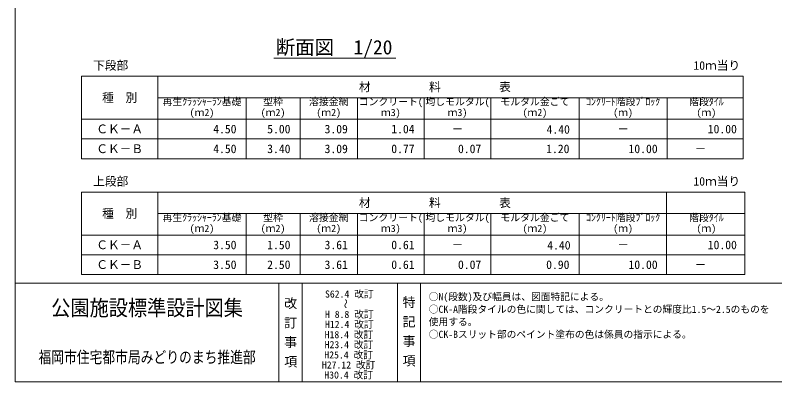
# Model space of a CAD drawing. Units: millimetres at full size, sheet at 1:20; details may follow other scales. Extents: x 170 to 5646, y 2192 to 5926.
# Drawn here: x 170 to 3199, y 2192 to 3654 of the extents above; entities that cross this region are included whole.
import ezdxf
from ezdxf.enums import TextEntityAlignment as Align

# ---------------------------------------------------------------- set-up
doc = ezdxf.new("R2010")
doc.units = ezdxf.units.MM
doc.header["$LTSCALE"] = 20
for name, color, linetype, lineweight in [('0_2', 7, 'Continuous', 13), ('_0-0_', 7, 'Continuous', 13), ('寸法', 1, 'Continuous', 13)]:
    doc.layers.add(name, color=color, linetype=linetype, lineweight=lineweight)
doc.styles.add('@ＭＳ ゴシック', font='')
doc.styles.add('ＭＳ ゴシック', font='')
doc.styles.get('@ＭＳ ゴシック').set_extended_font_data('@MS Gothic')
doc.styles.get('ＭＳ ゴシック').set_extended_font_data('MS Gothic')

msp = doc.modelspace()

# ---------------------------------------------------------------- linework, layer by layer
at = {"layer": '0_2'}
for p, q in [((433.87, 3410.5), (433.87, 3081.66)), ((433.87, 3410.5), (3072.68, 3410.5)), ((738.64, 3410.5), (738.64, 3081.66)), ((3072.68, 3410.5), (3072.68, 3081.66)), ((738.64, 3324.96), (3072.68, 3324.96)), ((1090.29, 3324.96), (1090.29, 3081.66)), ((1305.6, 3324.96), (1305.6, 3081.66)), ((1534.39, 3324.96), (1534.39, 3081.66)), ((1800.5, 3324.96), (1800.5, 3081.66)), ((1800.5, 3324.96), (1800.5, 3081.66)), ((2066.61, 3324.96), (2066.61, 3081.66)), ((2418.26, 3324.96), (2418.26, 3081.66)), ((2769.91, 3324.96), (2769.91, 3081.66)), ((433.87, 3239.43), (3072.68, 3239.43)), ((433.87, 3160.54), (3072.68, 3160.54)), ((433.87, 3081.66), (3072.68, 3081.66)), ((433.87, 2948.6), (433.87, 2619.77)), ((433.87, 2948.6), (3079.68, 2948.6)), ((738.64, 2948.6), (738.64, 2619.77)), ((2766.89, 2948.6), (2766.89, 2619.77)), ((3079.68, 2948.6), (3079.68, 2619.77)), ((738.64, 2863.07), (3079.68, 2863.07)), ((1090.29, 2863.07), (1090.29, 2619.77)), ((1305.6, 2863.07), (1305.6, 2619.77)), ((1534.39, 2863.07), (1534.39, 2619.77)), ((1800.5, 2863.07), (1800.5, 2619.77)), ((1800.5, 2863.07), (1800.5, 2619.77)), ((2066.61, 2863.07), (2066.61, 2619.77)), ((2418.26, 2863.07), (2418.26, 2619.77)), ((433.87, 2777.53), (3079.68, 2777.53)), ((433.87, 2698.65), (3079.68, 2698.65)), ((433.87, 2619.77), (3079.68, 2619.77))]:
    msp.add_line(p, q, dxfattribs=at)
at = {"layer": '_0-0_', "color": 6}
msp.add_line((169.55, 2585.55), (5645.8, 2585.55), dxfattribs=at)
at = {"layer": '_0-0_'}
for p, q in [((1221.66, 2585.55), (1221.66, 2192.39)), ((1313.59, 2585.55), (1313.59, 2192.39)), ((1693.91, 2585.55), (1693.91, 2192.39)), ((1785.83, 2587.46), (1785.83, 2192.39))]:
    msp.add_line(p, q, dxfattribs=at)
at = {"layer": '_0-0_', "color": 6}
msp.add_lwpolyline([(5645.8, 5816.02), (169.55, 5816.02), (169.55, 2192.39), (5645.8, 2192.39)], close=True, dxfattribs=at)
at = {"layer": '寸法', "color": 3}
msp.add_line((1201.2, 3482.1), (1688.03, 3482.1), dxfattribs=at)

# ---------------------------------------------------------------- texts
at = {"layer": '_0-0_', "style": 'ＭＳ ゴシック'}
for s, p in [('\u3000下段部', (433.87, 3453.27)), ('\u3000上段部', (433.87, 2991.37))]:
    msp.add_text(s, height=34.18, dxfattribs=at).set_placement(p, align=Align.MIDDLE_LEFT)
for s, p in [('10ｍ当り', (3060.86, 3453.27)), ('4.50', (1052.28, 3199.99)), ('5.00', (1267.58, 3199.99)), ('3.09', (1496.37, 3199.99)), ('1.04', (1762.49, 3199.99)), ('4.40', (2381.91, 3198.61)), ('10.00', (3047.92, 3199.99)), ('4.50', (1052.28, 3121.1)), ('3.40', (1267.58, 3121.1)), ('3.09', (1496.37, 3121.1)), ('0.77', (1762.49, 3121.1)), ('0.07', (2028.6, 3121.1)), ('1.20', (2380.25, 3121.1)), ('10.00', (2731.89, 3121.1)), ('－', (2926.3, 3121.1)), ('10ｍ当り', (3060.86, 2991.37)), ('3.50', (1052.28, 2738.09)), ('1.50', (1267.58, 2738.09)), ('3.61', (1496.37, 2738.09)), ('0.61', (1762.49, 2738.09)), ('4.40', (2384.61, 2736.72)), ('10.00', (3047.92, 2738.09)), ('3.50', (1052.28, 2659.21)), ('2.50', (1267.58, 2659.21)), ('3.61', (1496.37, 2659.21)), ('0.61', (1762.49, 2659.21)), ('0.07', (2028.6, 2659.21)), ('0.90', (2380.25, 2659.21)), ('10.00', (2731.89, 2659.21)), ('－', (2926.3, 2659.21))]:
    msp.add_text(s, height=34.18, dxfattribs=at).set_placement(p, align=Align.MIDDLE_RIGHT)
for s, height, p in [('材\u3000\u3000\u3000\u3000\u3000料\u3000\u3000\u3000\u3000\u3000表', 34.18, (1843.27, 3367.73)), ('種\u3000別', 34.18, (586.26, 3324.96)), ('ＣＫ－Ａ', 34.18, (586.26, 3199.99)), ('－', 34.18, (1933.56, 3199.99)), ('－', 34.18, (2594.09, 3199.99)), ('ＣＫ－Ｂ', 34.18, (586.26, 3121.1)), ('材\u3000\u3000\u3000\u3000\u3000料\u3000\u3000\u3000\u3000\u3000表', 34.18, (1843.27, 2905.84)), ('種\u3000別', 34.18, (586.26, 2863.07)), ('ＣＫ－Ａ', 34.18, (586.26, 2738.09)), ('－', 34.18, (1933.56, 2738.09)), ('－', 34.18, (2594.09, 2738.09)), ('ＣＫ－Ｂ', 34.18, (586.26, 2659.21)), ('S62.4 改訂', 28.48, (1502.19, 2542.33)), ('H 8.8 改訂', 28.48, (1502.19, 2461.42)), ('H12.4 改訂', 28.48, (1502.19, 2421.42)), ('H18.4 改訂', 28.48, (1500.87, 2380.51)), ('H23.4 改訂', 28.48, (1500.87, 2340.51)), ('H25.4 改訂', 28.48, (1499.56, 2299.59)), ('H27.12 改訂', 28.48, (1499.56, 2259.59)), ('H30.4 改訂', 28.48, (1499.56, 2219.63))]:
    msp.add_text(s, height=height, dxfattribs=at).set_placement(p, align=Align.MIDDLE_CENTER)
for s, height, p in [('再生ｸﾗｯｼｬｰﾗﾝ基礎', 28.87, (756.93, 3323.38)), ('型枠', 28.87, (1158.56, 3323.38)), ('溶接金網', 28.87, (1341.22, 3323.38)), ('コンクリート(', 28.87, (1539.45, 3323.38)), ('均しモルタル(', 28.87, (1805.56, 3323.38)), ('モルタル金ごて', 28.87, (2104.59, 3323.38)), ('ｺﾝｸﾘｰﾄ階段ﾌﾞﾛｯｸ', 28.87, (2446.4, 3323.38)), ('階段ﾀｲﾙ', 28.87, (2857.38, 3323.38)), ('(ｍ2)', 28.87, (865.24, 3280.39)), ('(ｍ2)', 28.87, (1148.71, 3280.39)), ('(ｍ2)', 28.87, (1370.76, 3280.39)), ('ｍ3)', 28.87, (1628.06, 3280.39)), ('ｍ3)', 28.87, (1894.17, 3280.39)), ('(ｍ2)', 28.87, (2193.21, 3280.39)), ('(ｍ)', 28.87, (2554.7, 3280.39)), ('(ｍ)', 28.87, (2886.92, 3280.39)), ('再生ｸﾗｯｼｬｰﾗﾝ基礎', 28.87, (756.93, 2861.49)), ('型枠', 28.87, (1158.56, 2861.49)), ('溶接金網', 28.87, (1341.22, 2861.49)), ('コンクリート(', 28.87, (1539.45, 2861.49)), ('均しモルタル(', 28.87, (1805.56, 2861.49)), ('モルタル金ごて', 28.87, (2104.59, 2861.49)), ('ｺﾝｸﾘｰﾄ階段ﾌﾞﾛｯｸ', 28.87, (2446.4, 2861.49)), ('階段ﾀｲﾙ', 28.87, (2857.38, 2861.49)), ('(ｍ2)', 28.87, (865.24, 2818.5)), ('(ｍ2)', 28.87, (1148.71, 2818.5)), ('(ｍ2)', 28.87, (1370.76, 2818.5)), ('ｍ3)', 28.87, (1628.06, 2818.5)), ('ｍ3)', 28.87, (1894.17, 2818.5)), ('(ｍ2)', 28.87, (2193.21, 2818.5)), ('(ｍ)', 28.87, (2554.7, 2818.5)), ('(ｍ)', 28.87, (2886.92, 2818.5)), ('○N(段数)及び幅員は、図面特記による。', 28.48, (1819.08, 2545.71)), ('○CK-A階段タイルの色に関しては、コンクリートとの輝度比1.5～2.5のものを', 28.48, (1819.08, 2495.71)), ('使用する。', 28.48, (1819.08, 2445.71)), ('○CK-Bスリット部のペイント塗布の色は係員の指示による。', 28.48, (1819.08, 2395.71))]:
    msp.add_text(s, height=height, dxfattribs=at).set_placement(p, align=Align.TOP_LEFT)
for s, height, width, p in [('公園施設標準設計図集', 62.28, 0.9, (695.61, 2487.26)), ('福岡市住宅都市局みどりのまち推進部', 46.71, 0.8, (695.61, 2290.68))]:
    msp.add_text(s, height=height, dxfattribs=dict(at, width=width)).set_placement(p, align=Align.MIDDLE_CENTER)
at = {"layer": '_0-0_'}
for s, height, style, p in [('改 訂 事 項', 37.98, '@ＭＳ ゴシック', (1267.63, 2389.69)), ('～', 28.48, 'ＭＳ ゴシック', (1487.19, 2504)), ('特 記 事 項', 37.98, '@ＭＳ ゴシック', (1739.87, 2393.61))]:
    msp.add_text(s, height=height, rotation=270, dxfattribs=dict(at, style=style)).set_placement(p, align=Align.MIDDLE_CENTER)
at = {"layer": '寸法', "color": 3, "style": 'ＭＳ ゴシック'}
msp.add_text('断面図\u30001/20', height=56.96, dxfattribs=at).set_placement((1208.27, 3480.6), align=Align.BOTTOM_LEFT)

doc.saveas('drawing.dxf')
